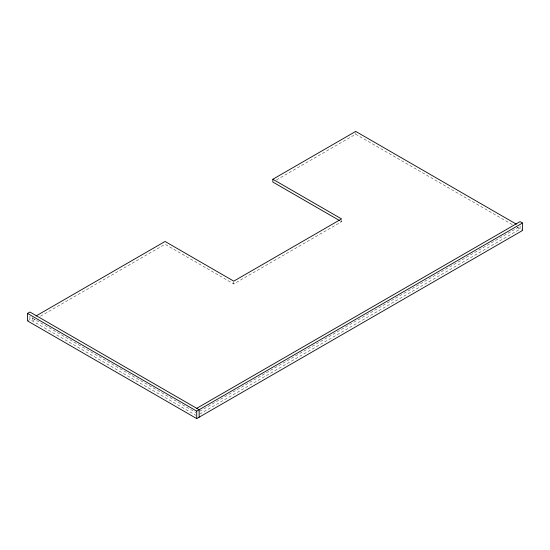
<?xml version="1.0" encoding="UTF-8"?>
<svg xmlns="http://www.w3.org/2000/svg" width="550" height="550" viewBox="0 0 550 550"><rect width="100%" height="100%" fill="white"/><g stroke="black" fill="none" stroke-linecap="round" stroke-linejoin="round"><path stroke-width="0.41" stroke-dasharray="2.75 2.06" d="M27.5 320.891L29.927 319.495L195.979 415.36M35.317 319.179L32.347 320.891L32.347 317.577M40.508 316.188L165.062 244.276L233.771 283.944L341.557 221.719L341.557 219.615M276.54 179.912L355.706 134.207L512.634 224.812M199.698 411.276L520.073 226.304M199.698 414.074L520.073 229.109L520.073 225.789M517.103 227.391L522.5 230.505M340.079 220.866L341.557 221.719M32.347 318.093L195.979 412.562M355.706 132.804L355.706 134.207M233.771 281.847L233.771 283.944M29.927 316.174L29.927 319.495"/><path stroke-width="0.82" d="M196.721 408.327L520.073 221.636L522.5 223.039L522.5 230.505L196.721 418.591L27.5 320.891L27.5 313.424L29.927 312.029L199.148 409.723L199.148 417.196M36.059 315.954L165.062 241.478L233.771 281.146L341.557 218.914L272.841 179.245L272.841 182.043L339.343 220.44M272.841 179.245L355.706 131.409L516.354 224.159M27.5 313.424L196.721 411.125L522.5 223.039M196.721 411.125L196.721 418.591"/></g></svg>
